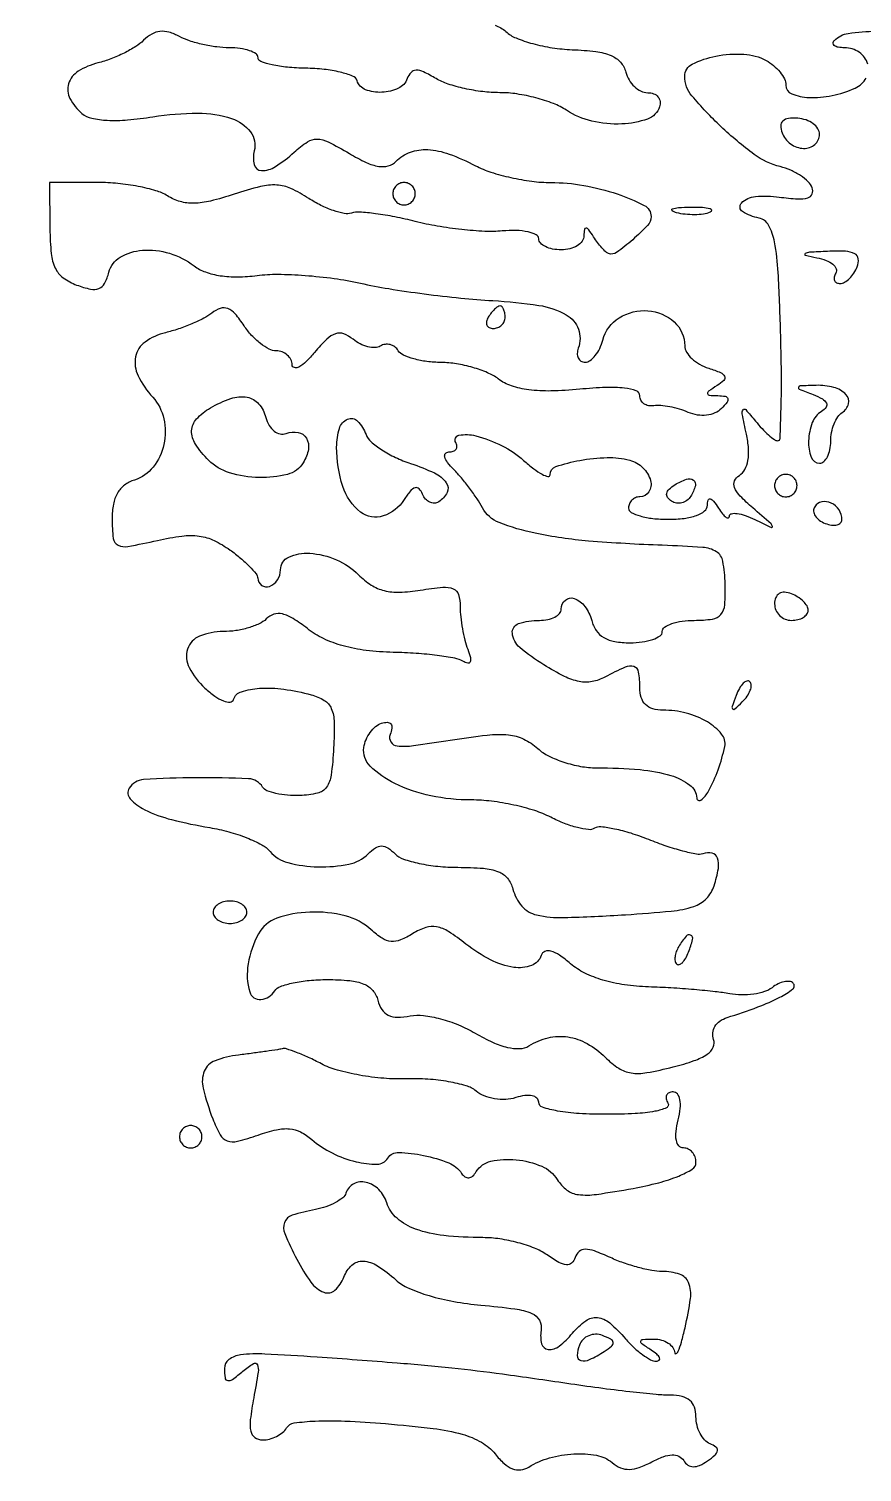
# Model space of a CAD drawing. Extents: x 0 to 4160, y 0 to 3120.
# Drawn here: x 240.6 to 314.8, y 1912.1 to 2040.7 of the extents above; entities that cross this region are included whole.
import ezdxf

# ---------------------------------------------------------------- set-up
doc = ezdxf.new("R2010")
doc.units = 0

msp = doc.modelspace()

# ---------------------------------------------------------------- linework, layer by layer
for points in [[(4159.499279, 606.274193, 0.000001), (4159.667734, 974.478125, 0.000057)], [(757.647081, 3119.740147, 0.000002), (520.492565, 3119.487217, 0.4139)], [(1964.75, 0.149832, 0.000016), (2717.930904, 0.232101, 0.000028), (3351.473438, 0.357111)], [(282.102518, 2041.018716, -0.09708), (283.071717, 2040.435097, 0.088354), (283.973682, 2039.870474, 0.029326), (285.458109, 2039.371247, 0.028143), (287.20132, 2039.000569, 0.028529), (288.967206, 2038.830153, -0.020742), (291.089842, 2038.658607, -0.068487), (292.44343, 2038.300146, -0.110572), (293.281018, 2037.707366, -0.120295), (293.754534, 2036.830663, 0.070401), (294.047364, 2036.130941, 0.069829), (294.52348, 2035.537757, 0.075629), (295.103526, 2035.137474, 0.113755), (295.699965, 2035, -0.089373), (296.22853, 2034.90476, -0.128873), (296.615253, 2034.632812, -0.140657), (296.797897, 2034.226122, -0.115483), (296.756214, 2033.75, -0.232318), (295.683331, 2032.651953, -0.075525), (293.392746, 2032.212174, -0.066882), (290.718329, 2032.466048, -0.088185), (288.470548, 2033.427341, 0.052759), (287.296308, 2034.030654, 0.027695), (285.732974, 2034.538031, 0.027215), (284.056085, 2034.884996, 0.037421), (282.521614, 2035, -0.030247), (281.007705, 2035.091667, -0.024052), (279.393415, 2035.367188, -0.024646), (277.918045, 2035.769835, -0.054466), (276.855778, 2036.25, 0.021008), (275.739431, 2036.847377, 0.112809), (275.071574, 2037, 0.209739), (274.621442, 2036.80249, 0.099419), (274.286013, 2036.25, -0.199723), (273.496822, 2035.388656, -0.09838), (272.02778, 2035.031185, -0.101928), (270.573669, 2035.266724, -0.225013), (269.813499, 2036.059503, 0.221271), (269.421448, 2036.474251, 0.034706), (268.321463, 2036.824927, 0.03304), (266.876144, 2037.077751, 0.023334), (265.230166, 2037.177387, -0.019634), (263.608786, 2037.263502, -0.031622), (262.242611, 2037.47774, -0.033235), (261.242162, 2037.771083, -0.314585), (261, 2038.117884, 0.250213), (260.819164, 2038.456623, 0.064824), (260.246313, 2038.740878, 0.050197), (259.417098, 2038.935765, 0.032643), (258.434259, 2039, -0.032492), (257.315541, 2039.072776, -0.022913), (256.074415, 2039.293168, -0.023223), (254.90209, 2039.615093, -0.044269), (254.003705, 2039.998017, 0.050918), (253.067135, 2040.382615, 0.098129), (252.262902, 2040.457033, 0.105459), (251.52976, 2040.219354, 0.065532), (250.809543, 2039.666686, -0.056663), (250.107312, 2039.107828, -0.02471), (249.065787, 2038.525815, -0.02407), (247.886655, 2038.010464, -0.02951), (246.740097, 2037.649617, 0.078059), (244.990871, 2036.906533, 0.178448), (244.124892, 2035.790978, 0.200369), (244.241474, 2034.478194, 0.09882), (245.315075, 2033.153474, 0.119118), (246.187483, 2032.726006, 0.042749), (247.568558, 2032.541177, 0.033675), (249.381323, 2032.576951, 0.017433), (251.631315, 2032.852636, -0.037206), (255.639789, 2033.183702, -0.083278), (258.648408, 2032.7039, -0.148637), (260.317872, 2031.513491, -0.232043), (260.662278, 2029.81655, 0.125469), (260.654725, 2028.587523, 0.334761), (261.295394, 2028.068125, 0.153394), (262.546135, 2028.413263, 0.040498), (264.211789, 2029.691666, -0.036422), (265.399535, 2030.61873, -0.154272), (266.255102, 2030.868285, -0.112896), (267.246135, 2030.618227, -0.015392), (269.130718, 2029.581855, 0.022901), (270.637913, 2028.782247, 0.06941), (271.7434, 2028.436184, 0.110096), (272.593958, 2028.482611, 0.128591), (273.290188, 2028.890188, -0.110444), (274.566424, 2029.699959, -0.100682), (276.110781, 2029.925028, -0.073856), (278.010288, 2029.533223, -0.032479), (280.364307, 2028.493839, 0.04266), (281.737174, 2027.920734, 0.022732), (283.514824, 2027.438815, 0.022463), (285.388202, 2027.108821, 0.032372), (287.067254, 2027, -0.043757), (290.002714, 2026.742613, -0.038248), (292.988614, 2025.975813, -0.036389), (295.390665, 2024.958605, -0.281467), (296, 2023.96193, -0.191071), (295.688518, 2023.176593, -0.024971), (294.366909, 2021.906099, -0.023465), (292.931865, 2020.771913, -0.241906), (292.208109, 2020.66459, -0.108568), (291.968916, 2020.809197, -0.021246), (291.617273, 2021.173108, -0.021639), (291.23674, 2021.641282, -0.018569), (290.877116, 2022.16459, 0.015542), (290.44766, 2022.797687, 0.21442), (290.213115, 2022.932361, 0.401392), (290.058922, 2022.811543, 0.032638), (290.015313, 2022.25, -0.156456), (289.855898, 2021.773177, -0.095937), (289.416998, 2021.367188, -0.078496), (288.765941, 2021.09307, -0.060533), (288, 2021, -0.047423), (287.234553, 2021.072763, -0.06741), (286.5875, 2021.290185, -0.087569), (286.151269, 2021.610574, -0.193001), (286, 2021.987863, 0.286889), (285.775298, 2022.347249, 0.060985), (285.045313, 2022.598458, 0.04658), (283.995483, 2022.721345, 0.028607), (282.75, 2022.679274, -0.034651), (281.187111, 2022.645369, -0.015437), (279.132812, 2022.806872, -0.015195), (276.960828, 2023.112316, -0.019878), (275, 2023.529944, 0.013482), (273.189924, 2023.939728, 0.016342), (271.4726, 2024.222147, 0.015024), (270.027433, 2024.367539, 0.099301), (269.310978, 2024.275526, -0.129882), (268.680569, 2024.232995, -0.035147), (267.705513, 2024.493656, -0.033099), (266.600476, 2024.957813, -0.02906), (265.515254, 2025.581962, 0.03689), (263.932778, 2026.459449, 0.094318), (262.666258, 2026.775391, 0.075831), (261.210916, 2026.636741, 0.018107), (258.869956, 2025.957082, -0.018663), (256.765479, 2025.34862, -0.054988), (255.27465, 2025.147243, -0.076443), (254.072615, 2025.302183, -0.069478), (252.929248, 2025.812112, 0.068839), (251.906646, 2026.269742, 0.023518), (250.323072, 2026.651058, 0.022865), (248.513601, 2026.912602, 0.024461), (246.728208, 2027), (242.429278, 2027), (242.464639, 2022.868218, 0.021966), (242.580488, 2020.662891, 0.087075), (242.941238, 2019.360022, 0.124721), (243.64628, 2018.509236, 0.068847), (244.843045, 2017.866022, 0.033316), (246.086778, 2017.49612, 0.150752), (246.83273, 2017.553504, 0.183003), (247.333905, 2018.009311, 0.0538), (247.709677, 2018.997804, -0.19795), (248.727852, 2020.346573, -0.115019), (250.693653, 2020.963927, -0.093349), (253.101796, 2020.695772, -0.088163), (255.301541, 2019.570266, 0.07813), (256.308525, 2019.029453, 0.046438), (257.63285, 2018.699601, 0.040705), (259.192814, 2018.590334, 0.030484), (260.911534, 2018.71496, -0.036026), (262.750903, 2018.827875, -0.015927), (265.184568, 2018.72423, -0.015668), (267.767471, 2018.450069, -0.020347), (270.109993, 2018.029195, 0.014408), (272.633064, 2017.54489, 0.007544), (275.797209, 2017.080449, 0.007497), (279.058181, 2016.701598, 0.0114), (281.901784, 2016.479731, -0.024037), (285.998123, 2016.055763, -0.089132), (288.445897, 2015.220093, -0.182142), (289.527615, 2013.945372, -0.175425), (289.52088, 2012.25, 0.077364), (289.425609, 2011.772331, 0.123788), (289.509371, 2011.367188, 0.149374), (289.757327, 2011.099286, 0.132642), (290.125004, 2011, 0.157486), (290.569374, 2011.143524, 0.067675), (291.026298, 2011.577771, 0.057496), (291.426173, 2012.214408, 0.047582), (291.70159, 2012.966881, -0.191947), (293.159849, 2014.945812, -0.158264), (295.723105, 2015.579966, -0.168455), (298.057512, 2014.578741, -0.211014), (299, 2012.444943, 0.139185), (299.156479, 2011.893705, 0.066965), (299.626313, 2011.320853, 0.058567), (300.316636, 2010.814191, 0.052252), (301.132128, 2010.458064, -0.020755), (302.188508, 2010.07385, -0.184636), (302.542363, 2009.740546, -0.322489), (302.478617, 2009.377432, -0.052177), (301.882128, 2008.905989, 0.010584), (301.128508, 2008.40603, 0.266006), (301.025931, 2008.190338, 0.371462), (301.169247, 2008.047591, 0.015381), (301.95, 2008.015313, -0.03989), (302.606245, 2007.955894, -0.290585), (302.829992, 2007.753379, -0.238572), (302.764167, 2007.42667, -0.029557), (302.267217, 2006.867217, -0.093937), (301.683678, 2006.469645, -0.073944), (300.94373, 2006.270322, -0.068773), (300.126194, 2006.288162, -0.062875), (299.317217, 2006.524937, 0.029975), (298.529747, 2006.812729, 0.025192), (297.66662, 2007.024022, 0.025946), (296.856945, 2007.136327, 0.061531), (296.25, 2007.113883, -0.086153), (295.772752, 2007.119616, -0.108766), (295.367188, 2007.291361, -0.119512), (295.097218, 2007.601889, -0.120008), (295, 2008.001101, 0.318541), (294.684422, 2008.446187, 0.057412), (293.636245, 2008.683425, 0.037056), (291.979979, 2008.739443, 0.013579), (289.641121, 2008.581505, -0.017739), (287.083706, 2008.430163, -0.037593), (285.102983, 2008.532289, -0.049278), (283.566429, 2008.884196, -0.08127), (282.391121, 2009.504764, 0.061598), (281.438557, 2010.056434, 0.030391), (280.118166, 2010.525194, 0.029607), (278.669417, 2010.850951, 0.038021), (277.309017, 2010.968197, -0.02925), (276.041404, 2011.055101, -0.035243), (274.870876, 2011.289199, -0.037912), (273.94116, 2011.621881, -0.150573), (273.489919, 2012.016312, 0.094849), (273.175909, 2012.358347, 0.096862), (272.759992, 2012.557127, 0.098867), (272.307069, 2012.582346, 0.103392), (271.887097, 2012.430222, -0.13356), (271.407385, 2012.288101, -0.066489), (270.772612, 2012.358406, -0.058733), (270.089055, 2012.616027, -0.053795), (269.461842, 2013.031668, 0.081468), (268.635502, 2013.515998, 0.175607), (267.908284, 2013.530472, 0.11298), (267.122915, 2013.045954, 0.024621), (266.038916, 2011.867758, -0.025205), (265.277663, 2011.042288, -0.066853), (264.636152, 2010.562716, -0.186593), (264.232193, 2010.506, -0.341054), (264.033269, 2010.75, 0.108537), (263.915116, 2011.226953, 0.09702), (263.604977, 2011.632812, 0.092706), (263.150656, 2011.905134, 0.089008), (262.621972, 2012, -0.12135), (261.988833, 2012.15596, -0.045053), (261.212572, 2012.656903, -0.041336), (260.429083, 2013.380609, -0.03909), (259.759119, 2014.236266, 0.031057), (258.957867, 2015.294143, 0.121402), (258.294982, 2015.766234, 0.177975), (257.637545, 2015.782652, 0.085821), (256.887147, 2015.374154, -0.047833), (256.163986, 2014.906391, -0.019325), (255.099662, 2014.405448, -0.018912), (253.90458, 2013.950912, -0.022787), (252.75, 2013.618835, 0.097384), (250.938886, 2012.791182, 0.190684), (250.094852, 2011.477691, 0.164225), (250.318243, 2009.785334, 0.069807), (251.618521, 2007.869035, -0.13024), (252.607149, 2005.95392, -0.108929), (252.608337, 2003.65951, -0.113264), (251.655498, 2001.646276, -0.150074), (249.997676, 2000.499262, 0.084472), (249.10734, 2000.040401, 0.101045), (248.482787, 1999.335408, 0.085779), (248.11877, 1998.345635, 0.045352), (248, 1997.03891, 0.02858), (248.099631, 1995.297322, 0.25894), (248.527238, 1994.699672, 0.157548), (249.412326, 1994.583527, 0.009742), (252.042541, 1995.120893, -0.022993), (254.225481, 1995.50694, -0.065261), (255.768046, 1995.504972, -0.078762), (257.087688, 1995.11288, -0.045742), (258.511116, 1994.264596, -0.018168), (259.442446, 1993.53402, -0.023848), (260.233734, 1992.798038, -0.022518), (260.819914, 1992.141548, -0.161886), (260.968575, 1991.75, 0.231721), (261.312304, 1991.116719, 0.247842), (262.00717, 1991.024306, 0.159392), (262.727448, 1991.594714, 0.147269), (263, 1992.5, -0.294788), (263.729894, 1993.630418, -0.122668), (265.598195, 1993.970406, -0.086816), (267.977282, 1993.39499, -0.093999), (269.945907, 1992.054093, 0.054244), (271.075582, 1991.146129, 0.081343), (272.235388, 1990.647126, 0.070297), (273.616158, 1990.503543, 0.031042), (275.445907, 1990.684935, -0.015804), (277.458466, 1990.946558, -0.123218), (278.386742, 1990.808603, -0.229128), (278.849985, 1990.288439, -0.069386), (279, 1989.21263, 0.026583), (279.048504, 1988.300967, 0.017109), (279.196795, 1987.252647, 0.017199), (279.412975, 1986.234053, 0.03073), (279.669939, 1985.417743, -0.025473), (279.911307, 1984.678193, -0.163707), (279.888045, 1984.290935, -0.369167), (279.666757, 1984.176021, -0.081492), (279.238817, 1984.352403, 0.093838), (278.530206, 1984.624354, 0.012942), (276.962765, 1984.86676, 0.014467), (275.07052, 1985.053982, 0.011791), (273.036725, 1985.14782, -0.024427), (270.62346, 1985.320348, -0.037395), (268.566834, 1985.726488, -0.043069), (266.833731, 1986.370556, -0.056215), (265.396527, 1987.260052, 0.025262), (264.117826, 1988.165235, 0.083431), (263.16978, 1988.564961, 0.134471), (262.406363, 1988.538383, 0.121406), (261.72868, 1988.12868, -0.088483), (261.106714, 1987.695001, -0.03632), (260.140478, 1987.33155, -0.034494), (259.020808, 1987.083273, -0.03733), (257.906989, 1987, 0.09567), (255.793878, 1986.591943, 0.222294), (254.7176, 1985.44081, 0.204101), (254.863792, 1983.790252, 0.082627), (256.269573, 1981.963482, 0.031855), (257.138878, 1981.251352, 0.061674), (257.926441, 1980.821661, 0.105377), (258.510394, 1980.723654, 0.310803), (258.818775, 1980.956325, -0.240199), (259.518595, 1981.645287, -0.061515), (261.129482, 1981.943811, -0.048643), (263.29035, 1981.864155, -0.031968), (265.732888, 1981.374189, -0.072801), (266.894337, 1980.87321, -0.155913), (267.52301, 1980.140147, -0.096236), (267.779125, 1978.924658, -0.018005), (267.732888, 1976.637844, -0.016747), (267.514455, 1974.209589, -0.124418), (267.097529, 1973.137096, -0.184584), (266.297152, 1972.6042, -0.046518), (264.717156, 1972.398634, -0.028965), (263.613225, 1972.422378, -0.035882), (262.597209, 1972.577133, -0.038799), (261.792506, 1972.826451, -0.161178), (261.408139, 1973.148634, 0.24739), (260.151703, 1973.888485, 0.013858), (255.47236, 1973.979388, 0.013953), (250.796846, 1973.81009, 0.242896), (249.531009, 1973.050173, 0.335275), (249.620643, 1972.093489, 0.093878), (250.901091, 1971.133806, 0.051617), (253.302545, 1970.249511, 0.021394), (256.692432, 1969.537958, -0.025741), (258.383907, 1969.167538, -0.027048), (259.999966, 1968.629945, -0.028014), (261.33387, 1968.01619, -0.098017), (262.064877, 1967.421828, 0.158257), (263.654822, 1966.41577, 0.056275), (266.351436, 1966.041749, 0.056192), (269.084107, 1966.279753, 0.147622), (270.8, 1967.2, -0.049631), (271.452741, 1967.734592, -0.147822), (272, 1967.9, -0.147822), (272.547259, 1967.734592, -0.049631), (273.2, 1967.2, 0.115186), (273.946336, 1966.736195, 0.028846), (275.338126, 1966.3525, 0.027923), (277.023635, 1966.088276, 0.024922), (278.79362, 1966, -0.018325), (281.067118, 1965.916647, -0.075687), (282.404604, 1965.611404, -0.129147), (283.210155, 1965.021177, -0.106856), (283.692161, 1964.069175, 0.114928), (284.493772, 1962.546676, 0.159513), (285.806067, 1961.758345, 0.064168), (288.233975, 1961.523483, 0.007402), (293.717852, 1961.778823, 0.008376), (297.802297, 1962.098399, 0.055357), (299.80408, 1962.515521, 0.120933), (300.926585, 1963.214178, 0.117039), (301.614586, 1964.36103, 0.032604), (301.990337, 1965.882327, 0.130613), (301.911717, 1966.829762, 0.261582), (301.430239, 1967.249121, 0.132417), (300.601961, 1967.200654, -0.130389), (300.04489, 1967.165827, -0.015158), (298.816844, 1967.44973, -0.01739), (297.352044, 1967.890485, -0.013389), (295.786044, 1968.468932, 0.0188), (294.219566, 1969.02837, 0.024823), (292.753282, 1969.411817, 0.023674), (291.537804, 1969.606483, 0.16781), (290.96345, 1969.477411, -0.168098), (290.426937, 1969.357158, -0.033753), (289.449206, 1969.535145, -0.032208), (288.286173, 1969.910189, -0.025234), (287.079028, 1970.459133, 0.043264), (285.643802, 1971.050392, 0.022499), (283.770434, 1971.54737, 0.022196), (281.787404, 1971.887645, 0.031399), (280, 1972, -0.051007), (276.381223, 1972.370131, -0.062695), (273.170292, 1973.466652, -0.07986), (270.989008, 1975.003199, -0.240337), (270.423118, 1976.677131, -0.064963), (270.617709, 1977.365561, -0.056428), (270.989161, 1978.017406, -0.059211), (271.472281, 1978.537067, -0.095738), (271.996723, 1978.832241, -0.076359), (272.512525, 1978.920426, -0.238743), (272.819971, 1978.771227, -0.200854), (272.914466, 1978.407005, -0.056014), (272.763017, 1977.824815, 0.233306), (272.824071, 1977.163087, 0.23627), (273.385508, 1976.813943, 0.056652), (274.844399, 1976.844386, 0.006407), (278.119657, 1977.328882, -0.011072), (281.412394, 1977.784614, -0.05295), (283.30671, 1977.802775, -0.088885), (284.659519, 1977.423246, -0.071306), (285.915478, 1976.576492, 0.069379), (286.87781, 1975.922316, 0.035693), (288.229911, 1975.371051, 0.034639), (289.728493, 1974.993934, 0.04394), (291.149488, 1974.866476, -0.02044), (295.017307, 1974.701966, -0.052627), (297.761434, 1974.178374, -0.085772), (299.44927, 1973.331979, -0.228066), (300.063386, 1972.170545, 0.607831), (300.437796, 1971.994026, 0.105547), (301.111336, 1972.779674, 0.037681), (301.973896, 1974.695332, 0.035268), (302.56181, 1976.761285, 0.23073), (302.28178, 1977.872864, 0.084699), (301.01112, 1978.946373, 0.06864), (299.129149, 1979.731947, 0.064682), (297.065741, 1980, -0.067443), (296.152514, 1980.123745, -0.125621), (295.508218, 1980.492044, -0.128658), (295.128841, 1981.116897, -0.072564), (295, 1982, 0.039014), (294.890839, 1983.396849, 0.287545), (294.471311, 1983.879094, 0.182041), (293.686413, 1983.827778, 0.016494), (291.894044, 1982.943294, -0.077188), (290.744495, 1982.540112, -0.095331), (289.611236, 1982.547856, -0.067561), (288.280468, 1983.006411, -0.021709), (286.453555, 1984.028704, -0.037058), (284.309363, 1985.584385, -0.194922), (283.645744, 1986.846604, -0.352171), (284.206163, 1987.705368, -0.079011), (286.059017, 1988, 0.049547), (286.801778, 1988.073784, 0.069539), (287.429836, 1988.29375, 0.089706), (287.852535, 1988.618213, 0.186414), (288, 1989, -0.217128), (288.366457, 1989.804088, -0.273809), (289.156111, 1989.948633, -0.144351), (290.113789, 1989.23531, -0.097331), (290.710251, 1988, 0.085218), (291.122574, 1987.090898, 0.111474), (291.786478, 1986.468756, 0.091163), (292.762454, 1986.113512, 0.041839), (294.116631, 1986, 0.032936), (295.221124, 1986.072834, 0.050578), (296.15301, 1986.29375, 0.065419), (296.796282, 1986.616062, 0.248869), (297, 1987, -0.247069), (297.202005, 1987.383847, -0.066213), (297.837188, 1987.70625, -0.05109), (298.758313, 1987.927145, -0.033331), (299.85, 1988, 0.034162), (301.465792, 1988.110526, 0.185056), (302.222267, 1988.526316, 0.160457), (302.567181, 1989.379804, 0.024158), (302.6, 1991.25, 0.035678), (302.3937, 1993.263823, 0.215028), (301.816951, 1994.112272, 0.121148), (300.596156, 1994.502051, 0.00859), (297, 1994.684723, -0.012142), (290.421282, 1995.065767, -0.030876), (285.689875, 1995.75122, -0.0419), (282.465381, 1996.711192, -0.178431), (280.987011, 1998.024271, 0.024474), (280.500555, 1998.835183, 0.013726), (279.835653, 1999.773018, 0.013671), (279.110313, 2000.685714, 0.021639), (278.43512, 2001.422023, -0.030996), (277.880059, 2002.050525, -0.096574), (277.62599, 2002.552055, -0.246702), (277.690865, 2002.86037, -0.22353), (277.987588, 2003, 0.07813), (278.381502, 2003.061931, 0.155927), (278.635378, 2003.243655, 0.185403), (278.711175, 2003.513802, 0.115629), (278.605397, 2003.829464, -0.524017), (278.890513, 2004.482281, -0.112832), (280.379167, 2004.436045, -0.052291), (282.724501, 2003.552588, -0.065828), (284.643124, 2002.25066, 0.018028), (285.548415, 2001.501032, 0.038583), (286.307668, 2001.00529, 0.070754), (286.81806, 2000.813157, 0.479839), (287, 2000.959091, -0.321631), (287.53016, 2001.698006, -0.036099), (289.6492, 2002.247902, -0.039686), (292.08939, 2002.498667, -0.069826), (294.099526, 2002.263722, -0.130542), (295.274154, 2001.598342, -0.132411), (295.95609, 2000.441098, -0.210668), (295.809921, 1999.447457, -0.257867), (295, 1999, 0.099038), (294.618362, 1998.923658, 0.097945), (294.29375, 1998.70625, 0.097945), (294.076342, 1998.381638, 0.099038), (294, 1998, 0.277684), (294.232098, 1997.614308, 0.052312), (295.028125, 1997.29375, 0.042582), (296.158889, 1997.072542, 0.027026), (297.5, 1997, 0.028612), (298.939661, 1997.08245, 0.056868), (300.051107, 1997.340379, 0.083693), (300.766173, 1997.739083, 0.224383), (301.015313, 1998.25, -0.066727), (301.081977, 1998.704915, -0.405416), (301.269141, 1998.8125, -0.167501), (301.559769, 1998.621859, -0.021149), (302, 1998, 0.02276), (302.374677, 1997.474339, 0.069642), (302.689119, 1997.171273, 0.246367), (302.881994, 1997.143146, 0.312898), (302.984687, 1997.285184, -0.349082), (303.163198, 1997.500938, -0.085794), (303.656439, 1997.519049, -0.05221), (304.385673, 1997.341525, -0.027157), (305.25, 1996.978721, 0.002999), (306.715965, 1996.278302, 0.612538), (306.81588, 1996.355759, 0.167069), (306.682073, 1996.590048, 0.001354), (305.053408, 1998.01302, -0.021834), (303.934631, 1999.074342, -0.094848), (303.436652, 1999.836156, -0.200524), (303.440162, 2000.423763, -0.155088), (303.861399, 2000.91434, 0.133193), (304.349817, 2001.43611, 0.07978), (304.625456, 2002.245201, 0.061113), (304.675619, 2003.310641, 0.034325), (304.489861, 2004.594857, -0.004336), (304.118047, 2006.395731, -0.20322), (304.192946, 2006.754076, -0.486017), (304.426464, 2006.767863, -0.010106), (305.292113, 2005.75, 0.017572), (305.879521, 2005.079839, 0.023119), (306.463302, 2004.514062, 0.021582), (306.978282, 2004.097319, 0.16066), (307.273339, 2004, 0.402746), (307.490372, 2004.208664, 0.003126), (307.57819, 2006.864063, 0.008861), (307.606786, 2010.011405, 0.005311), (307.534779, 2013.75, 0.005718), (307.318538, 2018.98087, 0.033745), (306.989739, 2021.70273, 0.075115), (306.465936, 2023.194733, 0.225306), (305.621683, 2023.823324, -0.092389), (304.146567, 2024.414301, -0.473754), (304.054632, 2025.172738, -0.183489), (305.287936, 2025.758818, -0.05371), (307.422426, 2025.701948, 0.016971), (309.056909, 2025.537924, 0.085648), (309.965902, 2025.633536, 0.232614), (310.346045, 2025.975639, 0.189036), (310.350068, 2026.53012, 0.110061), (309.994078, 2027.066841, 0.045575), (309.310203, 2027.614034, 0.042189), (308.440756, 2028.088346, 0.042319), (307.504905, 2028.409413, -0.097619), (305.18347, 2029.503792, -0.030719), (302.225267, 2031.978137, -0.027528), (299.642459, 2034.70775, -0.177512), (299, 2036.460346, -0.283824), (299.668791, 2037.543617, -0.068111), (301.758335, 2038.256024, -0.062054), (304.25693, 2038.427741, -0.10945), (306.239357, 2037.8719, -0.050925), (306.912813, 2037.417895, -0.050478), (307.482811, 2036.835922, -0.055058), (307.872561, 2036.219927, -0.114021), (308, 2035.668351, 0.30796), (308.527726, 2034.892801, 0.083764), (310.056353, 2034.569086, 0.062175), (312.117208, 2034.739791, 0.053473), (314.186858, 2035.411158, 0.16517), (315.150653, 2036.305263, 0.191546)], [(315.29588, 2037.540875, 0.180178), (314.547014, 2038.594199, 0.15017), (313.226345, 2039, -0.040882), (312.671763, 2039.04542, -0.118037), (312.318812, 2039.19399, -0.253136), (312.215978, 2039.411559, -0.184831), (312.327058, 2039.660391, -0.161269), (313.55775, 2040.278764, -0.031979), (316.048426, 2040.483188, -0.029227)]]:
    msp.add_lwpolyline(points, format="xyb")
for points in [[(307.663866, 2031.433567, 0.144481), (308.421499, 2030.443917, 0.147708), (309.588413, 2030.034884, 0.19079), (310.583282, 2030.379216, 0.218518), (311, 2031.287196, 0.144402), (310.851802, 2031.789641, 0.090629), (310.429208, 2032.239274, 0.076893), (309.79976, 2032.568686, 0.063453), (309.056878, 2032.720762, 0.048261), (308.224538, 2032.703063, 0.158362), (307.731334, 2032.47578, 0.210655), (307.547439, 2032.052234, 0.090442)], [(273, 2026, 0.099038), (273.076342, 2025.618362, 0.097945), (273.29375, 2025.29375, 0.097945), (273.618362, 2025.076342, 0.099038), (274, 2025, 0.099038), (274.381638, 2025.076342, 0.097945), (274.70625, 2025.29375, 0.097945), (274.923658, 2025.618362, 0.099038), (275, 2026, 0.099038), (274.923658, 2026.381638, 0.097945), (274.70625, 2026.70625, 0.097945), (274.381638, 2026.923658, 0.099038), (274, 2027, 0.099038), (273.618362, 2026.923658, 0.097945), (273.29375, 2026.70625, 0.097945), (273.076342, 2026.381638, 0.099038)], [(301.269032, 2024.344063, -0.06278), (300.671085, 2024.185595, -0.030339), (299.880008, 2024.127736, -0.029507), (299.036634, 2024.167106, -0.037336), (298.269032, 2024.307009, -0.087174), (297.883358, 2024.48334, -0.597527), (297.900903, 2024.643467, -0.080377), (298.431793, 2024.764444, -0.012823), (299.5, 2024.805051, -0.014395), (300.580113, 2024.787295, -0.052471), (301.257153, 2024.684921, -0.333666), (301.386009, 2024.52287, -0.31318)], [(310.764831, 2020.292323, -0.042994), (311.591422, 2020.058366, -0.079403), (312.1958, 2019.712136, -0.127942), (312.48896, 2019.316403, -0.238541), (312.455814, 2018.928506, 0.079241), (312.307662, 2018.573572, 0.157292), (312.330192, 2018.272749, 0.184663), (312.516849, 2018.073186, 0.113886), (312.833994, 2018, 0.132176), (313.240618, 2018.109403, 0.062736), (313.675448, 2018.440625, 0.055699), (314.070782, 2018.926272, 0.051433), (314.361626, 2019.5, 0.122626), (314.448607, 2020.20722, 0.248102), (314.137005, 2020.654919, 0.11064), (313.318445, 2020.869162, 0.019475), (311.718615, 2020.863818, 0.004245), (310.116482, 2020.7824, 0.120721), (309.72311, 2020.660913, 0.669991), (309.745067, 2020.51526, 0.012671)], [(281.5, 2015, 0.082592), (281.343488, 2014.6179, 0.161196), (281.3746, 2014.29375, 0.182303), (281.586039, 2014.078288, 0.108972), (281.940983, 2014, 0.093332), (282.345238, 2014.076123, 0.09642), (282.688914, 2014.29375, 0.099167), (282.918938, 2014.618444, 0.105053), (283, 2015, 0.042167), (282.967655, 2015.382849, 0.061769), (282.870461, 2015.70625, 0.081139), (282.727648, 2015.92554, 0.210953), (282.559017, 2016, 0.151918), (282.34829, 2015.934461, 0.038439), (282.066025, 2015.70625, 0.035638), (281.768994, 2015.382774, 0.029505)], [(310.433624, 2008.102217, -0.031576), (311.257148, 2007.718156, -0.152316), (311.61222, 2007.351228, -0.279563), (311.583496, 2006.98624, -0.098689), (311.183624, 2006.613486, 0.165622), (310.360862, 2005.614486, 0.080401), (310.027888, 2003.973878, 0.09657), (310.250688, 2002.526775, 0.316332), (311, 2002, 0.186414), (311.381787, 2002.147465, 0.089706), (311.70625, 2002.570164, 0.069539), (311.926216, 2003.198222, 0.049547), (312, 2003.940983, -0.047606), (312.075299, 2004.730041, -0.046638), (312.298542, 2005.496311, -0.050526), (312.626554, 2006.12997, -0.110089), (313.016312, 2006.510081, 0.19606), (313.580976, 2007.284511, 0.257562), (313.358948, 2008.11459, 0.13844), (312.269704, 2008.753001, 0.071893), (310.690983, 2008.929715, 0.003389), (309.277554, 2008.874782, 0.315826), (309.123224, 2008.755636, 0.388748), (309.19758, 2008.597697, 0.004)], [(261.692156, 2006.069197, 0.068178), (261.982638, 2005.366368, 0.093313), (262.430073, 2004.850165, 0.113758), (262.961467, 2004.597387, 0.147015), (263.497385, 2004.63737, -0.135341), (264.566054, 2004.741746, -0.220749), (265.300991, 2004.232214, -0.178741), (265.479401, 2003.230783, -0.094311), (265.021994, 2002.035588, -0.19339), (263.616347, 2000.999562, -0.070101), (261.107858, 2000.71458, -0.067119), (258.458641, 2001.144519, -0.123237), (256.595238, 2002.261905, -0.050281), (255.421597, 2003.698726, -0.155653), (255.084803, 2004.889603, -0.18158), (255.518715, 2005.937875, -0.07305), (256.75, 2006.919901, -0.048693), (258.583513, 2007.76102, -0.126482), (260.020684, 2007.877928, -0.17456), (261.051129, 2007.293258, -0.113808)], [(270.619813, 2004.548368, 0.121803), (271.06237, 2003.913571, 0.035903), (272.015374, 2003.192414, 0.033716), (273.241732, 2002.508683, 0.030616), (274.588428, 2001.970816, -0.030342), (276.710425, 2001.124644, -0.125596), (277.766482, 2000.253064, -0.278129), (277.842987, 1999.38968, -0.141701), (277.08541, 1998.552786, -0.131556), (276.695818, 1998.435693, -0.119875), (276.284566, 1998.522598, -0.103756), (275.913897, 1998.806517, -0.078391), (275.643451, 1999.243769, 0.091112), (275.33484, 1999.715649, 0.283003), (274.982625, 1999.808708, 0.151575), (274.560812, 1999.523749, 0.027878), (274.00835, 1998.75, -0.173542), (272.146135, 1997.29632, -0.250379), (270.129275, 1997.645688, -0.151772), (268.540261, 1999.932056, -0.076678), (268, 2003.434259, -0.071304), (268.238426, 2005.097664, -0.224662), (268.968058, 2005.918376, -0.309961), (269.859432, 2005.73857, -0.101396)], [(299.531037, 1999.050219, -0.094768), (299.196538, 1998.68575, -0.096839), (298.753577, 1998.473847, -0.098884), (298.27128, 1998.44681, -0.103479), (297.824139, 1998.608688, -0.099167), (297.472491, 1998.937111, -0.207337), (297.394858, 1999.296119, -0.154764), (297.604675, 1999.677457, -0.051827), (298.114277, 2000.070627, -0.050263), (299.148744, 2000.574334, -0.249192), (299.768865, 2000.489634, -0.31899), (299.944848, 1999.974241, -0.066358)], [(307, 2000, 0.099038), (307.076342, 1999.618362, 0.097945), (307.29375, 1999.29375, 0.097945), (307.618362, 1999.076342, 0.099038), (308, 1999, 0.099038), (308.381638, 1999.076342, 0.097945), (308.70625, 1999.29375, 0.097945), (308.923658, 1999.618362, 0.099038), (309, 2000, 0.099038), (308.923658, 2000.381638, 0.097945), (308.70625, 2000.70625, 0.097945), (308.381638, 2000.923658, 0.099038), (308, 2001, 0.099038), (307.618362, 2000.923658, 0.097945), (307.29375, 2000.70625, 0.097945), (307.076342, 2000.381638, 0.099038)], [(310.574842, 1998.121097, 0.157716), (310.478565, 1997.728896, 0.122565), (310.61591, 1997.308894, 0.09613), (310.976296, 1996.923314, 0.065363), (311.505744, 1996.63617, 0.052397), (312.078079, 1996.482868, 0.094863), (312.561062, 1996.4984, 0.143728), (312.877696, 1996.674188, 0.197116), (313, 1996.972368, 0.148325), (312.737413, 1997.838067, 0.13568), (312.030444, 1998.448285, 0.160177), (311.198673, 1998.552555, 0.209036)], [(307, 1989.468615, 0.10122), (307.114629, 1988.908181, 0.098432), (307.440625, 1988.431406, 0.097416), (307.927495, 1988.112001, 0.096899), (308.5, 1988, 0.057609), (309.073715, 1988.066322, 0.076852), (309.559375, 1988.262322, 0.095748), (309.884842, 1988.552359, 0.164455), (310, 1988.893011, 0.13875), (309.891374, 1989.276919, 0.061199), (309.559375, 1989.692784, 0.053891), (309.073796, 1990.075237, 0.048303), (308.5, 1990.361626, 0.075244), (307.885039, 1990.496694, 0.151899), (307.407358, 1990.382077, 0.166113), (307.106211, 1990.027855, 0.094119)], [(303.564293, 1981.293128, 0.008399), (303.21821, 1980.336218, 0.286372), (303.270328, 1980.111181, 0.400052), (303.463552, 1980.106486, 0.011214), (304.124088, 1980.733333, 0.043285), (304.558688, 1981.246577, 0.063152), (304.837219, 1981.768815, 0.082976), (304.927901, 1982.220211, 0.20742), (304.806872, 1982.526461, 0.278911), (304.538684, 1982.59249, 0.120343), (304.210949, 1982.395085, 0.070189), (303.866277, 1981.940734, 0.036269)], [(257, 1962, 0.148195), (257.115568, 1961.618646, 0.098894), (257.440625, 1961.29375, 0.082425), (257.926543, 1961.074694, 0.064853), (258.5, 1961, 0.064853), (259.073457, 1961.074694, 0.082425), (259.559375, 1961.29375, 0.098894), (259.884432, 1961.618646, 0.148195), (260, 1962, 0.148195), (259.884432, 1962.381354, 0.098894), (259.559375, 1962.70625, 0.082425), (259.073457, 1962.925306, 0.064853), (258.5, 1963, 0.064853), (257.926543, 1962.925306, 0.082425), (257.440625, 1962.70625, 0.098894), (257.115568, 1962.381354, 0.148195)], [(261.035184, 1960.065741, 0.08019), (260.117268, 1957.39773, 0.113688), (260.254957, 1954.900492, 0.36074), (261.251282, 1954.223407, 0.23459), (262.5, 1955, -0.172512), (262.9842, 1955.388012, -0.030557), (264.121651, 1955.70625, -0.029929), (265.562535, 1955.926778, -0.023012), (267.152637, 1956, -0.02184), (269.163924, 1955.912104, -0.075319), (270.428796, 1955.605648, -0.120878), (271.211993, 1955.03623, -0.111909), (271.670161, 1954.153304, 0.079896), (272.033928, 1953.328184, 0.137752), (272.593015, 1952.835516, 0.114401), (273.407178, 1952.652823, 0.045483), (274.553754, 1952.765525, -0.077316), (275.72758, 1952.806106, -0.035139), (277.240363, 1952.515144, -0.033201), (278.851764, 1951.969238, -0.035021), (280.347037, 1951.222751, 0.026181), (281.891106, 1950.417526, 0.049129), (283.221437, 1949.961606, 0.064647), (284.311112, 1949.849109, 0.135407), (285.119825, 1950.095218, -0.083047), (286.824086, 1950.813517, -0.095482), (288.58559, 1950.888916, -0.091123), (290.312743, 1950.298571, -0.068683), (291.915195, 1949.084805, 0.050349), (293.116294, 1948.103981, 0.111045), (294.217493, 1947.685726, 0.08008), (295.617019, 1947.710945, 0.017687), (297.970154, 1948.220393, 0.020299), (299.847345, 1948.778876, 0.06714), (300.998418, 1949.354692, 0.129876), (301.540629, 1949.979715, 0.208617), (301.571817, 1950.673442, -0.118402), (301.494924, 1951.258402, -0.111907), (301.688703, 1951.828056, -0.100555), (302.133265, 1952.3041, -0.07898), (302.766859, 1952.619209, 0.012722), (305.518179, 1953.559525, 0.031189), (307.472377, 1954.425486, 0.046493), (308.622535, 1955.166606, 0.449837), (308.653392, 1955.679941, 0.171131), (308.326961, 1955.836187, 0.07958), (307.851782, 1955.811749, 0.064763), (307.306417, 1955.619106, 0.0499), (306.774166, 1955.278988, -0.090637), (306.107738, 1954.925615, -0.040901), (305.139911, 1954.704086, -0.038724), (304.050716, 1954.632257, -0.042782), (303, 1954.734573, 0.018262), (301.721407, 1954.922666, 0.006182), (299.848967, 1955.105201, 0.006139), (297.772706, 1955.25607, 0.007015), (295.783717, 1955.348085, -0.027595), (293.633596, 1955.536433, -0.036473), (291.713472, 1955.956678, -0.041078), (290.090513, 1956.587079, -0.063889), (288.836688, 1957.408914, 0.025774), (287.835543, 1958.179946, 0.081589), (287.073213, 1958.540625, 0.169786), (286.546771, 1958.510447, 0.217176), (286.219638, 1958.158914, -0.228058), (285.339126, 1957.251217, -0.125984), (283.768173, 1957.091207, -0.081925), (281.707759, 1957.757185, -0.047638), (279.515827, 1959.16621, 0.022754), (277.96327, 1960.276979, 0.095553), (276.905145, 1960.705741, 0.130277), (275.940735, 1960.643321, 0.058697), (274.785176, 1960.097913, -0.041058), (273.687495, 1959.531773, -0.121554), (272.855456, 1959.404162, -0.121283), (272.058446, 1959.678158, -0.040786), (271.075467, 1960.431703, 0.122409), (268.754561, 1961.67549, 0.071317), (265.595891, 1962.011438, 0.075089), (262.66273, 1961.458488, 0.187961)], [(298.458881, 1958.933469, 0.049364), (298.242038, 1958.490157, 0.059701), (298.133355, 1958.040231, 0.070517), (298.142323, 1957.651151, 0.156651), (298.276326, 1957.390341, 0.281567), (298.50546, 1957.335123, 0.118528), (298.786868, 1957.507038, 0.069269), (299.083816, 1957.899181, 0.035865), (299.345077, 1958.456872, 0.029555), (299.696703, 1959.564815, 0.344086), (299.525317, 1959.954259, 0.36195), (299.120758, 1959.871774, 0.030391)], [(259.25, 1949.276604, 0.057448), (257.16549, 1948.770383, 0.211638), (256.214626, 1947.848125, 0.158406), (256.108427, 1946.319144, 0.029625), (256.960682, 1943.603413, 0.034196), (257.615578, 1942.181778, 0.183595), (258.25204, 1941.637373, 0.150284), (259.16598, 1941.595194, 0.020806), (261.006281, 1942.152034, -0.026952), (262.63898, 1942.624242, -0.077758), (263.810453, 1942.709254, -0.097701), (264.793776, 1942.429106, -0.060139), (265.795599, 1941.75475, 0.062895), (267.600201, 1940.554367, 0.055332), (269.725502, 1939.77665, 0.06216), (271.601474, 1939.557891, 0.25778), (272.560289, 1940.09755, -0.26992), (273.519815, 1940.609286, -0.0417), (275.747576, 1940.339134, -0.043331), (277.981708, 1939.670895, -0.15446), (279.125, 1938.739265, 0.098128), (279.4285, 1938.430123, 0.180953), (279.766067, 1938.347177, 0.156586), (280.111252, 1938.504541, 0.069822), (280.434017, 1938.893237, -0.202646), (281.73599, 1939.817518, -0.078897), (283.984508, 1939.952591, -0.075886), (286.260733, 1939.37392, -0.154235), (287.650769, 1938.1876, 0.091614), (288.501202, 1937.258025, 0.133582), (289.526141, 1936.846844, 0.065009), (291.13695, 1936.869246, 0.00936), (294.391316, 1937.402658, 0.017937), (296.67935, 1937.907226, 0.034548), (298.458864, 1938.500866, 0.041773), (299.672321, 1939.124226, 0.258739), (300, 1939.715058, 0.084945), (299.916031, 1940.205745, 0.093472), (299.674405, 1940.622548, 0.10042), (299.314391, 1940.901297, 0.115177), (298.891592, 1941, -0.21819), (298.485366, 1941.18613, -0.131105), (298.250028, 1941.672349, -0.076525), (298.220637, 1942.459825, -0.032626), (298.410644, 1943.5, 0.033036), (298.596857, 1944.524152, 0.073165), (298.571311, 1945.315765, 0.123036), (298.347809, 1945.812017, 0.229608), (297.960035, 1946, 0.106365), (297.59753, 1945.922002, 0.180876), (297.380196, 1945.70625, 0.163298), (297.345228, 1945.382006, 0.084517), (297.5, 1945, -0.455789), (297.36946, 1944.580588, -0.058059), (296.343539, 1944.26576, -0.033287), (294.576507, 1944.061269, -0.012167), (292.059017, 1944, -0.014294), (289.59067, 1944.070578, -0.02931), (287.669123, 1944.294041, -0.033176), (286.324488, 1944.624099, -0.326891), (286, 1945.067388, 0.208334), (285.839385, 1945.436131, 0.137905), (285.422569, 1945.650556, 0.085503), (284.768215, 1945.670491, 0.041823), (283.952012, 1945.484769, -0.066917), (283.057916, 1945.327886, -0.051309), (282.066818, 1945.389876, -0.052302), (281.132764, 1945.647883, -0.079847), (280.410229, 1946.074504, 0.102729), (279.527292, 1946.543168, 0.027581), (277.972197, 1946.904164, 0.026731), (276.120215, 1947.126537, 0.024813), (274.208216, 1947.157966, -0.02904), (272.195614, 1947.208056, -0.023145), (270.041648, 1947.487971, -0.023703), (268.065867, 1947.935831, -0.05302), (266.635693, 1948.500844, 0.012506), (265.492285, 1949.063327, 0.016687), (264.426041, 1949.512612, 0.013942), (263.528633, 1949.827576, 0.139974), (263.135693, 1949.839963, -0.023409), (262.729039, 1949.757607, -0.002258), (261.732047, 1949.608461, -0.002867), (260.541056, 1949.442755, -0.002261)], [(254, 1942, 0.099038), (254.076342, 1941.618362, 0.097945), (254.29375, 1941.29375, 0.097945), (254.618362, 1941.076342, 0.099038), (255, 1941, 0.099038), (255.381638, 1941.076342, 0.097945), (255.70625, 1941.29375, 0.097945), (255.923658, 1941.618362, 0.099038), (256, 1942, 0.099038), (255.923658, 1942.381638, 0.097945), (255.70625, 1942.70625, 0.097945), (255.381638, 1942.923658, 0.099038), (255, 1943, 0.099038), (254.618362, 1942.923658, 0.097945), (254.29375, 1942.70625, 0.097945), (254.076342, 1942.381638, 0.099038)], [(268.830031, 1936.990092, -0.144184), (268.537617, 1936.570054, -0.045271), (267.892568, 1936.142092, -0.040954), (267.047788, 1935.771469, -0.035345), (266.111391, 1935.521452, 0.02657), (264.026292, 1935.003714, 0.233026), (263.35259, 1934.370548, 0.193333), (263.376024, 1933.370542, 0.017969), (264.451944, 1931.09293, 0.036017), (265.711541, 1929.035021, 0.147547), (266.858115, 1928.151458, 0.282289), (267.842798, 1928.337442, 0.117398), (268.638374, 1929.5, -0.115799), (269.362615, 1930.565515, -0.201759), (270.351978, 1930.921148, -0.130678), (271.642364, 1930.503555, -0.040697), (273.27213, 1929.253726, 0.081223), (274.423836, 1928.509862, 0.030707), (276.229472, 1927.850777, 0.027766), (278.431666, 1927.327996, 0.02216), (280.850871, 1927.003726, -0.010585), (283.878936, 1926.668973, -0.066867), (285.373326, 1926.26373, -0.168954), (286.05295, 1925.651732, -0.168908), (286.206163, 1924.75, 0.103915), (286.254786, 1923.556948, 0.318601), (286.837128, 1923.060333, 0.191208), (287.822309, 1923.352833, 0.052951), (289, 1924.5, -0.060742), (290.180041, 1925.614265, -0.187314), (291.220515, 1925.896703, -0.153249), (292.320207, 1925.419521, -0.037308), (293.732028, 1924, 0.027523), (294.463102, 1923.23562, 0.031459), (295.243353, 1922.591998, 0.033098), (295.963846, 1922.139617, 0.128041), (296.472241, 1922.015313, 0.180909), (296.717768, 1922.111348, 0.333385), (296.757471, 1922.310881, 0.108567), (296.512171, 1922.624692, 0.029335), (296, 1923, -0.011213), (295.169589, 1923.563444, -0.309569), (295.083458, 1923.798096, -0.327416), (295.271084, 1923.952739, -0.011938), (296.25, 1923.984687, -0.069043), (296.926522, 1923.896848, -0.080407), (297.516006, 1923.628314, -0.092222), (297.929548, 1923.225833, -0.134126), (298.102361, 1922.75, 0.547056), (298.231724, 1922.681343, 0.167959), (298.41477, 1922.888055, 0.030387), (298.700081, 1923.717797, 0.009857), (299.02214, 1924.975293, 0.023487), (299.510797, 1927.600358, 0.131178), (299.335665, 1929.007896, 0.220164), (298.544009, 1929.749445, 0.079999), (296.988036, 1930, -0.046574), (296.071981, 1930.085515, -0.019041), (294.852141, 1930.363733, -0.018644), (293.555813, 1930.764172, -0.022663), (292.376466, 1931.23824, 0.017473), (290.959281, 1931.825065, 0.08954), (290.124916, 1931.976063, 0.184743), (289.598017, 1931.774762, 0.130418), (289.24653, 1931.239589, -0.12797), (288.925124, 1930.745046, -0.213704), (288.462021, 1930.592166, -0.105571), (287.772639, 1930.814956, -0.022021), (286.69461, 1931.50135, 0.05888), (285.623137, 1932.077534, 0.028754), (284.1473, 1932.563783, 0.028051), (282.534924, 1932.89851, 0.036199), (281.027494, 1933.013655, -0.0249), (277.536741, 1933.201151, -0.060914), (275.032906, 1933.774553, -0.090137), (273.374332, 1934.738763, -0.140179), (272.465731, 1936.107971, 0.117093), (271.752403, 1937.296752, 0.140715), (270.62332, 1937.939661, 0.181234), (269.527454, 1937.806913, 0.194893)], [(289.614144, 1923.436858, 0.083418), (289.424882, 1922.502992, 0.352857), (289.744392, 1922.078245, 0.174164), (290.524171, 1922.154468, 0.030676), (291.833846, 1922.876149, 0.030228), (292.484514, 1923.346002, 0.25589), (292.615049, 1923.669136, 0.248049), (292.41433, 1923.9604, 0.028686), (291.666605, 1924.297694, 0.094659), (291.05163, 1924.40811, 0.096808), (290.444496, 1924.282432, 0.098906), (289.939365, 1923.941062, 0.103597)], [(258, 1921.354554, 0.034716), (258.058084, 1920.519017, 0.335787), (258.294455, 1920.283271, 0.194969), (258.711252, 1920.389231, 0.014433), (259.656856, 1921.127555, -0.033743), (260.591433, 1921.800879, -0.466459), (260.939353, 1921.687106, -0.136654), (261.011489, 1921.035214, -0.005921), (260.611543, 1918.75, 0.015312), (260.310947, 1916.819646, 0.082685), (260.354453, 1915.762655, 0.190845), (260.716536, 1915.21394, 0.153784), (261.39567, 1915, 0.063448), (262.012807, 1915.078628, 0.051614), (262.637866, 1915.31147, 0.053386), (263.177213, 1915.654438, 0.086252), (263.537282, 1916.060323, -0.221734), (264.214796, 1916.504999, -0.025105), (266.090045, 1916.682188, -0.022479), (268.739792, 1916.679695, -0.009097), (272.346299, 1916.448256, -0.009652), (276.588957, 1916.015786, -0.037324), (279.182826, 1915.502124, -0.062312), (280.896157, 1914.788668, -0.095492), (282.112785, 1913.744112, 0.041732), (282.911219, 1912.894507, 0.09103), (283.669925, 1912.427811, 0.120768), (284.400152, 1912.332692, 0.112605), (285.112785, 1912.580859, -0.071118), (286.954555, 1913.397552, -0.055556), (289.115435, 1913.755996, -0.058612), (291.135062, 1913.627162, -0.128686), (292.527622, 1912.977076, 0.074933), (293.283296, 1912.520874, 0.102761), (294.061208, 1912.372277, 0.083556), (294.951774, 1912.536894, 0.035487), (296.063252, 1913.033851, -0.03098), (297.090386, 1913.504242, -0.08131), (297.881521, 1913.668944, -0.125133), (298.474065, 1913.545135, -0.1415), (298.903567, 1913.156032, 0.105181), (299.285383, 1912.756849, 0.14737), (299.75307, 1912.609401, 0.110774), (300.326734, 1912.7304, 0.044646), (301.026393, 1913.128917, 0.028636), (301.703673, 1913.659181, 0.177898), (301.910635, 1914.040573, 0.275041), (301.778113, 1914.36138, 0.064285), (301.25, 1914.659464, -0.113091), (300.771691, 1914.994255, -0.064303), (300.367188, 1915.577406, -0.059122), (300.093116, 1916.305726, -0.060526), (300, 1917.072132, 0.081899), (299.860069, 1917.920693, 0.136261), (299.455026, 1918.515649, 0.120274), (298.758726, 1918.863084, 0.05611), (297.75, 1918.975847, -0.024008), (296.466016, 1919.036534, -0.004409), (294.104688, 1919.283135, -0.004729), (291.344953, 1919.622432, -0.004286), (288.5, 1920.024393, 0.003581), (282.760492, 1920.843574, 0.007381), (278.257759, 1921.385803, 0.006474), (273.385458, 1921.83599, 0.002164), (266.25, 1922.371146, 0.005369), (261.594828, 1922.649831, 0.042942), (259.448409, 1922.570863, 0.129306), (258.402713, 1922.153452, 0.237791)]]:
    msp.add_lwpolyline(points, format="xyb", close=True)

doc.saveas('drawing.dxf')
